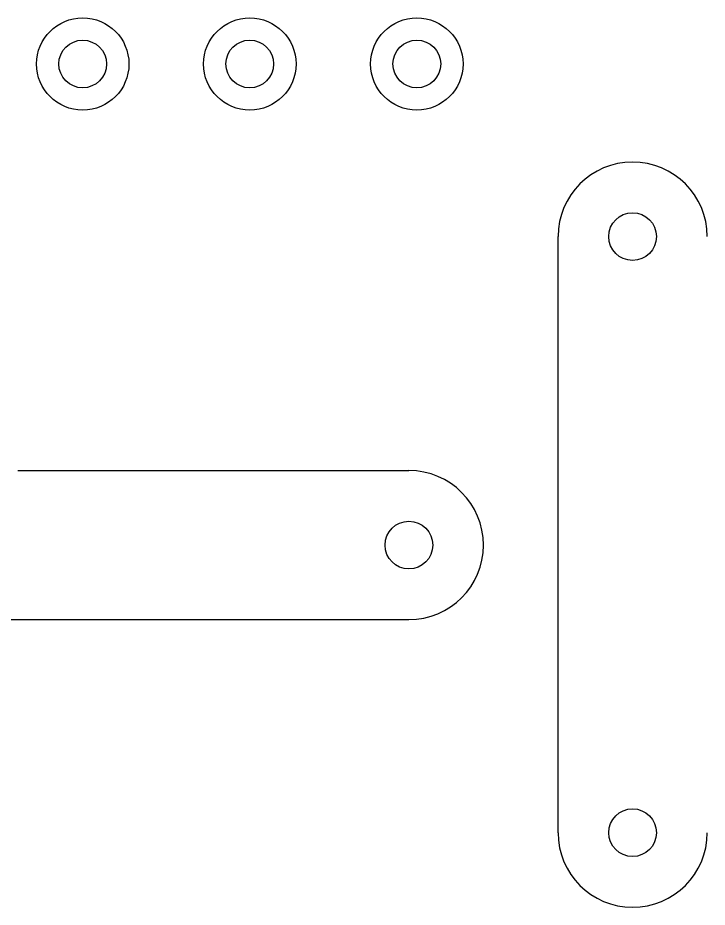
# Model space of a CAD drawing. Extents: x 0.1 to 34, y 0 to 22.
# Drawn here: x 11.721 to 13.541, y 15.904 to 18.254 of the extents above; entities that cross this region are included whole.
import ezdxf

# ---------------------------------------------------------------- set-up
doc = ezdxf.new("R2010")
doc.units = 0
doc.header["$LTSCALE"] = 0.5
doc.header["$MEASUREMENT"] = 0
doc.layers.add('VISIBLE', color=7, linetype='CONTINUOUS')

msp = doc.modelspace()

# ---------------------------------------------------------------- linework, layer by layer
at = {"layer": 'VISIBLE'}
for p, q in [((13.1473, 16.1013), (13.1473, 17.6761)), ((11.7213, 17.058), (12.7536, 17.058)), ((11.6, 16.6643), (12.7536, 16.6643))]:
    msp.add_line(p, q, dxfattribs=at)
for centre, radius in [((11.8926, 18.132), 0.122), ((12.3336, 18.132), 0.122), ((12.7745, 18.132), 0.122), ((11.8926, 18.132), 0.063), ((12.3336, 18.132), 0.063), ((12.7745, 18.132), 0.063), ((13.3441, 17.6761), 0.063), ((12.7536, 16.8611), 0.063), ((13.3441, 16.1013), 0.063)]:
    msp.add_circle(centre, radius, dxfattribs=at)
for centre, start, end in [((13.3441, 17.6761), 0, 180), ((12.7536, 16.8611), 270, 90), ((13.3441, 16.1013), 180, 0)]:
    msp.add_arc(centre, 0.1969, start, end, dxfattribs=at)

doc.saveas('drawing.dxf')
